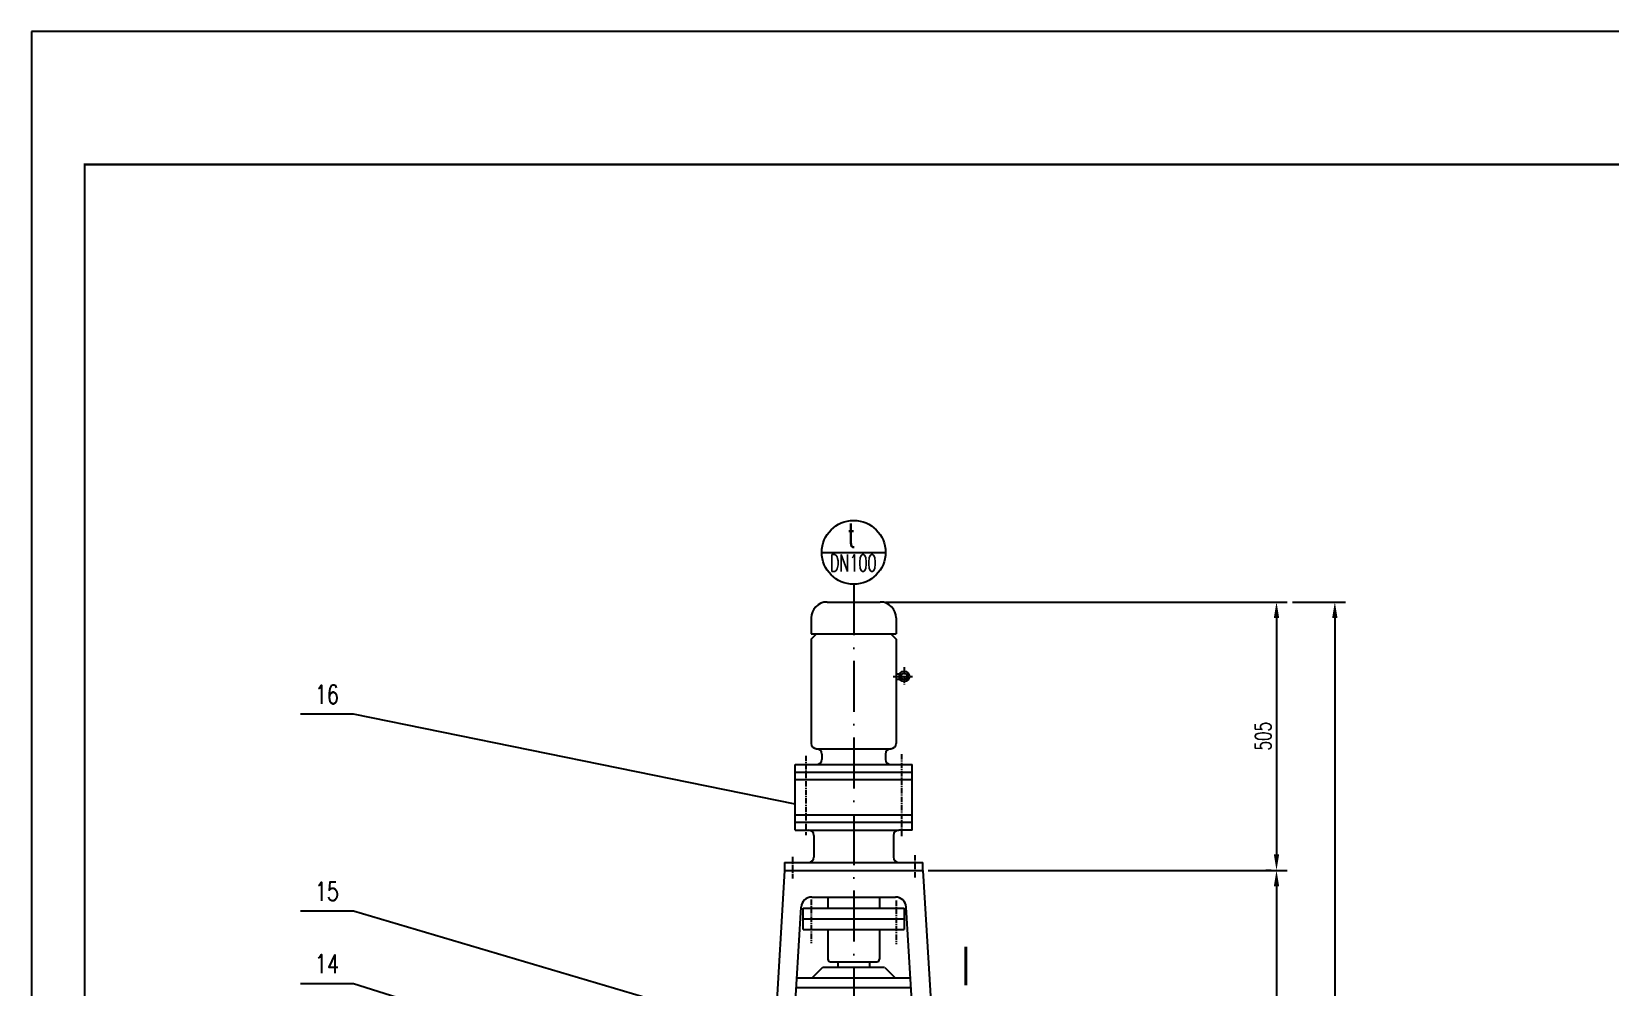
# Model space of a CAD drawing. Extents: x 15743 to 21683, y 5636 to 14046.
# Drawn here: x 15743 to 18713, y 12248 to 14046 of the extents above; entities that cross this region are included whole.
import ezdxf
from ezdxf.enums import TextEntityAlignment as Align

# ---------------------------------------------------------------- set-up
doc = ezdxf.new("R2010")
doc.units = 0
doc.header["$LTSCALE"] = 8
doc.linetypes.add('ACAD_ISO10W100', pattern=[18, 12, -3, 0, -3])
doc.linetypes.add('CENTER', pattern=[2, 1.25, -0.25, 0.25, -0.25])
for name, color, linetype in [('1', 1, 'Continuous'), ('2', 7, 'CENTER'), ('5', 7, 'Continuous'), ('K1', 4, 'Continuous'), ('tank', 1, 'Continuous'), ('tankx', 2, 'ACAD_ISO10W100'), ('tanky', 7, 'Continuous')]:
    doc.layers.add(name, color=color, linetype=linetype)
doc.styles.add('hzfs', font='simplex.shx', dxfattribs={"width": 0.7, "bigfont": 'hzfs.shx'})
doc.styles.get("Standard").update_dxf_attribs({"font": 'txt', "width": 0.7, "bigfont": 'hztxt.shx'})
doc.dimstyles.new('PVCAD$0', dxfattribs={"dimscale": 15, "dimtxt": 3, "dimasz": 3, "dimexe": 2, "dimexo": 1, "dimgap": 1, "dimtad": 1, "dimdec": 0, "dimzin": 0, "dimdsep": 46, "dimtxsty": 'hzfs', "dimcen": 2.5, "dimclrd": 4, "dimclre": 4, "dimadec": 0, "dimazin": 0, "dimtfac": 1, "dimtmove": 0, "dimatfit": 0, "dimfxl": 1, "dimarcsym": 0})

# ---------------------------------------------------------------- blocks, each defined once
blk = doc.blocks.new('*D173')
at = {"layer": 'Defpoints', "color": 0}
for p in [(17419.4, 12468.2), (17456.9, 11818.2), (18084.8, 11818.2)]:
    blk.add_point(p, dxfattribs=at)
at = {"layer": 'tank', "color": 4, "lineweight": -2}
for p, q in [((17429.4, 12468.2), (18104.8, 12468.2)), ((18084.8, 12438.2), (18084.8, 11848.2)), ((17466.9, 11818.2), (18104.8, 11818.2))]:
    blk.add_line(p, q, dxfattribs=at)
at = {"layer": 'tank', "color": 4}
for points in [[(18079.8, 12438.2), (18089.8, 12438.2), (18084.8, 12468.2)], [(18079.8, 11848.2), (18089.8, 11848.2), (18084.8, 11818.2)]]:
    blk.add_solid(points, dxfattribs=at)
at = {"layer": 'tank', "color": 0, "insert": (18059.8, 12143.2), "char_height": 30, "attachment_point": 5, "rotation": 90, "style": 'hzfs'}
blk.add_mtext('\\A1;650', dxfattribs=at)
blk = doc.blocks.new('*D174')
at = {"layer": 'Defpoints', "color": 0}
for p in [(17339.4, 12973.2), (18084.8, 12468.2), (18084.8, 12468.2)]:
    blk.add_point(p, dxfattribs=at)
at = {"layer": 'tank', "color": 4, "lineweight": -2}
for p, q in [((17349.4, 12973.2), (18104.8, 12973.2)), ((18084.8, 12943.2), (18084.8, 12498.2)), ((18074.8, 12468.2), (18064.8, 12468.2))]:
    blk.add_line(p, q, dxfattribs=at)
at = {"layer": 'tank', "color": 4}
for points in [[(18079.8, 12943.2), (18089.8, 12943.2), (18084.8, 12973.2)], [(18079.8, 12498.2), (18089.8, 12498.2), (18084.8, 12468.2)]]:
    blk.add_solid(points, dxfattribs=at)
at = {"layer": 'tank', "color": 0, "insert": (18059.8, 12720.7), "char_height": 30, "attachment_point": 5, "rotation": 90, "style": 'hzfs'}
blk.add_mtext('\\A1;505', dxfattribs=at)
blk = doc.blocks.new('*D175')
at = {"layer": 'Defpoints', "color": 0}
for p in [(18104.8, 12973.2), (17353.3, 10288.3), (18194.5, 10288.3)]:
    blk.add_point(p, dxfattribs=at)
at = {"layer": 'tank', "color": 4, "lineweight": -2}
for p, q in [((18114.8, 12973.2), (18214.5, 12973.2)), ((18194.5, 12943.2), (18194.5, 10318.3)), ((17363.3, 10288.3), (18214.5, 10288.3))]:
    blk.add_line(p, q, dxfattribs=at)
at = {"layer": 'tank', "color": 4}
for points in [[(18189.5, 12943.2), (18199.5, 12943.2), (18194.5, 12973.2)], [(18189.5, 10318.3), (18199.5, 10318.3), (18194.5, 10288.3)]]:
    blk.add_solid(points, dxfattribs=at)
at = {"layer": 'tank', "color": 0, "insert": (18161.6, 11630.8), "char_height": 30, "attachment_point": 5, "rotation": 90, "style": 'hzfs'}
blk.add_mtext('\\A1;(2690)', dxfattribs=at)

msp = doc.modelspace()

# ---------------------------------------------------------------- linework, layer by layer
for p, q in [((15742.9, 14046.3), (15742.9, 5636.3)), ((21682.9, 14046.3), (15742.9, 14046.3))]:
    msp.add_line(p, q)
at = {"layer": '1'}
for p, q in [((17239.4, 12973.2), (17339.4, 12973.2)), ((17209.4, 12943.2), (17209.4, 12913.2)), ((17369.4, 12943.2), (17369.4, 12913.2)), ((17209.4, 12903.2), (17219.4, 12913.2)), ((17209.4, 12913.2), (17369.4, 12913.2)), ((17209.4, 12903.2), (17209.4, 12707.2)), ((17359.4, 12913.2), (17369.4, 12903.2)), ((17369.4, 12903.2), (17369.4, 12707.2)), ((17369.4, 12838.2), (17376, 12838.2)), ((17369.4, 12828.2), (17376, 12828.2)), ((17219.4, 12697.2), (17359.4, 12697.2)), ((17229.4, 12687.2), (17229.4, 12677.2)), ((17349.4, 12687.2), (17349.4, 12677.2)), ((17179.4, 12544.2), (17179.4, 12667.2)), ((17179.4, 12667.2), (17359.4, 12667.2)), ((17179.4, 12653.2), (17399.4, 12653.2)), ((17359.4, 12667.2), (17399.4, 12667.2)), ((17399.4, 12544.2), (17399.4, 12667.2)), ((17179.4, 12639.2), (17399.4, 12639.2)), ((17399.4, 12572.2), (17179.4, 12572.2)), ((17399.4, 12558.2), (17179.4, 12558.2)), ((17179.4, 12544.2), (17374.4, 12544.2)), ((17214.4, 12534.2), (17214.4, 12493.2)), ((17364.4, 12534.2), (17364.4, 12493.2)), ((17399.4, 12544.2), (17374.4, 12544.2)), ((17159.4, 12483.2), (17159.4, 12468.2)), ((17159.4, 12483.2), (17374.4, 12483.2)), ((17374.4, 12483.2), (17419.4, 12483.2)), ((17419.4, 12468.2), (17419.4, 12483.2)), ((17159.4, 12468.2), (17123.7, 11878.2)), ((17159.4, 12468.2), (17419.4, 12468.2)), ((17159.4, 12468.2), (17419.4, 12468.2)), ((17419.4, 12468.2), (17455.1, 11878.2)), ((17210.5, 12418.2), (17368.2, 12418.2)), ((17240.9, 12418.2), (17240.9, 12397.2)), ((17337.9, 12418.2), (17337.9, 12397.2)), ((17161.5, 11919.4), (17190.6, 12399.4)), ((17194.4, 12357.2), (17194.4, 12397.2)), ((17194.4, 12397.2), (17384.4, 12397.2)), ((17384.4, 12397.2), (17384.4, 12357.2)), ((17417.2, 11919.4), (17388.2, 12399.4)), ((17194.4, 12377.2), (17384.4, 12377.2)), ((17194.4, 12357.2), (17384.4, 12357.2)), ((17240.9, 12357.2), (17240.9, 12301.2)), ((17337.9, 12357.2), (17337.9, 12301.2)), ((17245.9, 12296.2), (17332.9, 12296.2)), ((17259.4, 12296.2), (17259.4, 12286.2)), ((17319.4, 12296.2), (17319.4, 12286.2)), ((17182.5, 12266.2), (17396.3, 12266.2)), ((17230.8, 12285.8), (17211.2, 12266.2)), ((17231.2, 12286.2), (17347.6, 12286.2)), ((17348, 12285.8), (17367.6, 12266.2)), ((17181.4, 12248.2), (17397.4, 12248.2))]:
    msp.add_line(p, q, dxfattribs=at)
for radius in [9.73, 5.83]:
    msp.add_circle((17384.4, 12833.2), radius, dxfattribs=at)
for centre, radius, start, end in [((17239.4, 12943.2), 30, 90, 180), ((17339.4, 12943.2), 30, 0, 90), ((17219.4, 12707.2), 10, 180, 270), ((17219.4, 12687.2), 10, 0, 90), ((17359.4, 12687.2), 10, 90, 180), ((17359.4, 12707.2), 10, 270, 0), ((17219.4, 12677.2), 10, 270, 0), ((17359.4, 12677.2), 10, 180, 270), ((17204.4, 12534.2), 10, 0, 90), ((17374.4, 12534.2), 10, 90, 180), ((17204.4, 12493.2), 10, 270, 0), ((17374.4, 12493.2), 10, 180, 270), ((17210.5, 12398.2), 20, 90, 176.5387), ((17368.2, 12398.2), 20, 3.4613, 90), ((17245.9, 12301.2), 5, 180, 270), ((17332.9, 12301.2), 5, 270, 0)]:
    msp.add_arc(centre, radius, start, end, dxfattribs=at)
at = {"layer": '2'}
for p, q in [((17363.6, 12833.2), (17399.8, 12833.2)), ((17384.4, 12850.5), (17384.4, 12817.7)), ((17199.4, 12683.9), (17199.4, 12534.4)), ((17379.4, 12686.9), (17379.4, 12532.8)), ((17174.4, 12494), (17174.4, 12453)), ((17404.4, 12496.9), (17404.4, 12453)), ((17209.4, 12413.4), (17209.4, 12331.1)), ((17369.4, 12411.9), (17369.4, 12329.6))]:
    msp.add_line(p, q, dxfattribs=at)
at = {"layer": '5'}
msp.add_line((17229.4, 13066.6), (17349.4, 13066.6), dxfattribs=at)
msp.add_circle((17289.4, 13066.6), 60, dxfattribs=at)
at = {"layer": 'K1', "const_width": 4}
msp.add_lwpolyline([(15842.9, 5736.3), (15842.9, 13796.3), (21582.9, 13796.3), (21582.9, 5736.3)], close=True, dxfattribs=at)
at = {"layer": 'tankx'}
msp.add_line((17289.4, 13006.6), (17289.4, 10224.2), dxfattribs=at)
at = {"layer": 'tanky', "linetype": 'ByBlock'}
for p, q in [((16348.5, 12761.9), (16248.5, 12761.9)), ((17179.4, 12593), (16348.5, 12761.9)), ((16348.5, 12391.3), (16248.5, 12391.3)), ((17140.6, 12157.2), (16348.5, 12391.3)), ((16348.5, 12254.8), (16248.5, 12254.8)), ((17234.9, 11976.2), (16348.5, 12254.8))]:
    msp.add_line(p, q, dxfattribs=at)

# ---------------------------------------------------------------- texts
at = {"layer": '5', "width": 0.63}
for s, height, p in [('t', 45, (17277.9, 13076.2)), ('DN100', 31.5, (17244.8, 13030.9)), ('I', 72, (17492.3, 12252.5))]:
    msp.add_text(s, height=height, dxfattribs=at).set_placement(p)
at = {"layer": 'tanky', "linetype": 'ByBlock', "style": 'hzfs', "width": 0.75}
for s, p in [('16', (16298.5, 12781.9)), ('15', (16298.5, 12411.3)), ('14', (16298.5, 12274.8))]:
    msp.add_text(s, height=35, dxfattribs=at).set_placement(p, align=Align.CENTER)

# ---------------------------------------------------------------- dimensions: what is measured, and where the dimension line sits
at = {"layer": 'tank'}
for base, p1, p2, picture, middle in [((18084.8, 12468.2), (17339.4, 12973.2), (18084.8, 12468.2), '*D174', (18059.8, 12720.7)), ((18084.8, 11818.2), (17419.4, 12468.2), (17456.9, 11818.2), '*D173', (18059.8, 12143.2))]:
    dim = msp.add_linear_dim(base=base, p1=p1, p2=p2, angle=90, dimstyle='PVCAD$0', override={"dimscale": 10, "dimtolj": 1, "dimtzin": 0}, dxfattribs=at)
    dim.commit()
    dim.dimension.update_dxf_attribs({"geometry": picture, "text_midpoint": middle})
dim = msp.add_linear_dim(base=(18194.5, 10288.3), p1=(18104.8, 12973.2), p2=(17353.3, 10288.3), angle=90, text='(2690)', dimstyle='PVCAD$0', override={"dimscale": 10, "dimtolj": 1, "dimtzin": 0}, dxfattribs=at)
dim.commit()
dim.dimension.update_dxf_attribs({"geometry": '*D175', "text_midpoint": (18161.6, 11630.8)})

doc.saveas('drawing.dxf')
